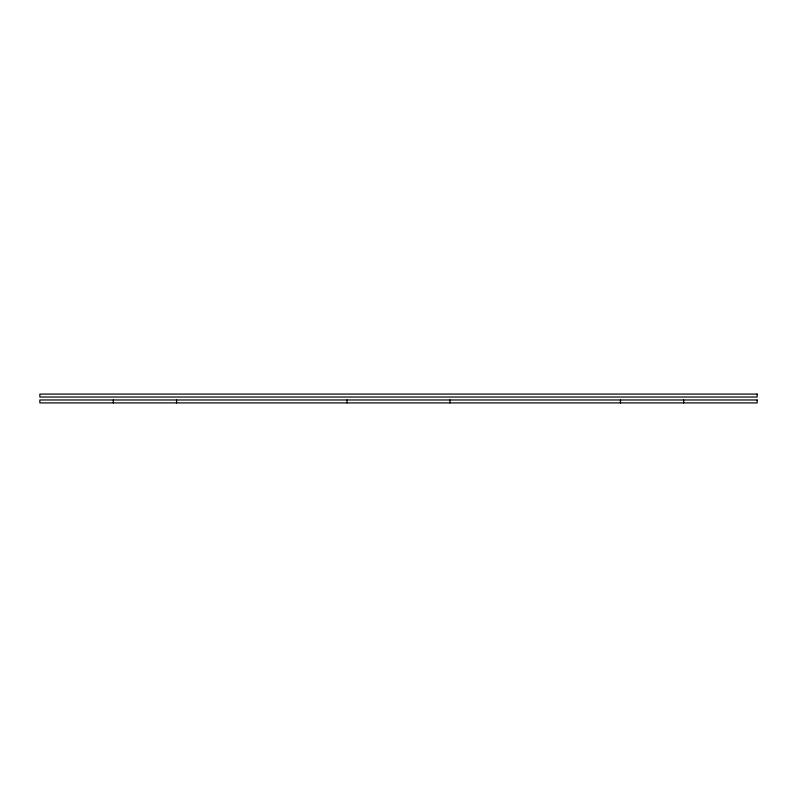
<?xml version="1.0" encoding="UTF-8"?>
<svg xmlns="http://www.w3.org/2000/svg" width="797" height="797" viewBox="0 0 797 797"><rect width="100%" height="100%" fill="white"/><g stroke="black" fill="none" stroke-linecap="round" stroke-linejoin="round"><path stroke-width="1.2" d="M683.657 399.974L683.657 402.913M620.455 399.974L620.455 402.913M449.946 399.974L449.946 402.913M347.054 399.974L347.054 402.913M176.545 399.974L176.545 402.913M113.343 399.974L113.343 402.913M757.15 394.087L39.85 394.087L39.85 397.026L757.15 397.026L757.15 394.087M757.15 399.974L39.85 399.974L39.85 402.913L757.15 402.913L757.15 399.974"/></g></svg>
